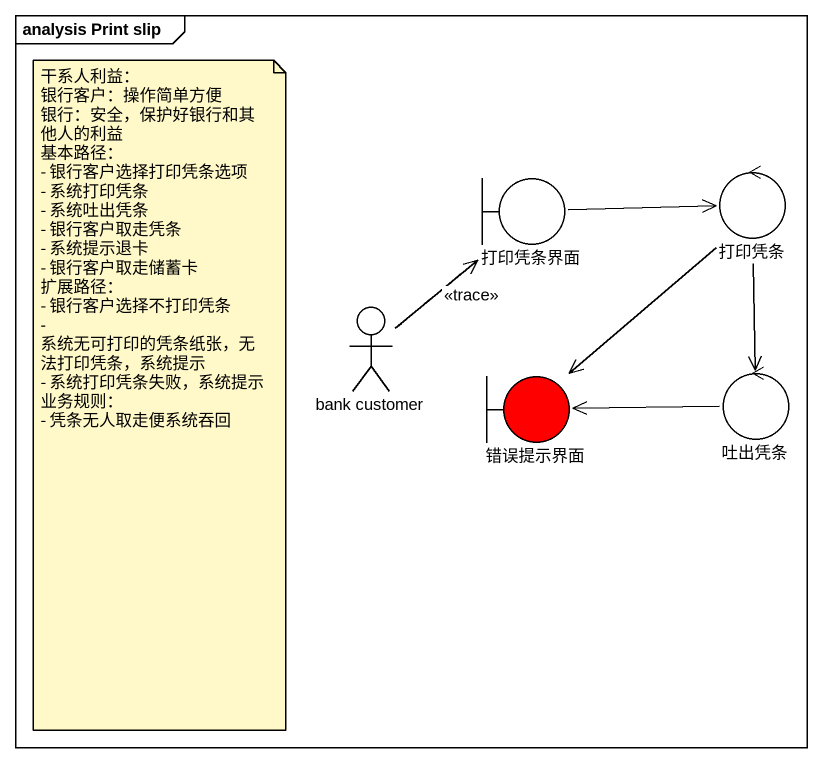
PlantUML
@startuml
mainframe analysis Print slip
boundary 打印凭条界面
control 打印凭条
actor "bank customer" as bank_customer
boundary 错误提示界面 #FF0000
control 吐出凭条
打印凭条界面 -right-> 打印凭条
打印凭条 --> 错误提示界面
打印凭条 --> 吐出凭条
bank_customer -up- 打印凭条界面
bank_customer .up.> 打印凭条界面 : <<trace>>
吐出凭条 -left-> 错误提示界面
note as N1
  干系人利益：
  银行客户：操作简单方便
  银行：安全，保护好银行和其他人的利益
  基本路径：
  - 银行客户选择打印凭条选项
  - 系统打印凭条
  - 系统吐出凭条
  - 银行客户取走凭条
  - 系统提示退卡
  - 银行客户取走储蓄卡
  扩展路径：
  - 银行客户选择不打印凭条
  - 系统无可打印的凭条纸张，无法打印凭条，系统提示
  - 系统打印凭条失败，系统提示
  业务规则：
  - 凭条无人取走便系统吞回
end note
@enduml
